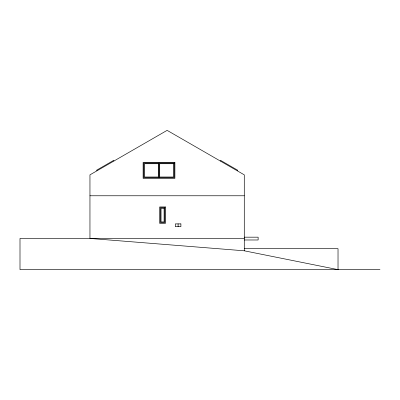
<?xml version="1.0" encoding="UTF-8"?>
<svg xmlns="http://www.w3.org/2000/svg" width="400" height="400" viewBox="0 0 400 400"><rect width="100%" height="100%" fill="white"/><g stroke="black" fill="none" stroke-linecap="round" stroke-linejoin="round"><path stroke-width="0.6" d="M220.275 161.01L220.625 160.4L237.595 170.185L237.245 170.795M89.955 195.77L244.285 195.77M244.285 237.18L258.135 237.18L258.135 239.98L244.285 239.98M244.285 238.44L20 238.44L20 269.64L380 269.64M244.285 248.655L338.025 248.655L338.025 269.64L244.285 250.805L89.955 238.44L89.955 174.85L167.12 130.36L244.285 174.85L244.285 250.805M336.81 269.375L338.025 269.64M113.955 161.01L113.605 160.405L96.64 170.19L96.985 170.795M178.105 223.89L178.105 226.69M159.005 163.03L159.005 177.72M174.885 162.33L143.125 162.33L143.125 178.42L174.885 178.42L174.885 162.33M174.185 163.03L143.825 163.03L143.825 177.72L174.185 177.72L174.185 163.03M158.305 163.725L144.525 163.725L144.525 177.02L158.305 177.02L158.305 163.725M173.485 163.725L159.705 163.725L159.705 177.02L173.485 177.02L173.485 163.725M165.51 206.96L159.635 206.96L159.635 223.33L165.51 223.33L165.51 206.96M164.81 207.66L160.335 207.66L160.335 222.63L164.81 222.63L164.81 207.66M164.11 208.36L161.035 208.36L161.035 221.93L164.11 221.93L164.11 208.36M180.9 223.89L175.305 223.89L175.305 226.69L180.9 226.69L180.9 223.89"/></g></svg>
